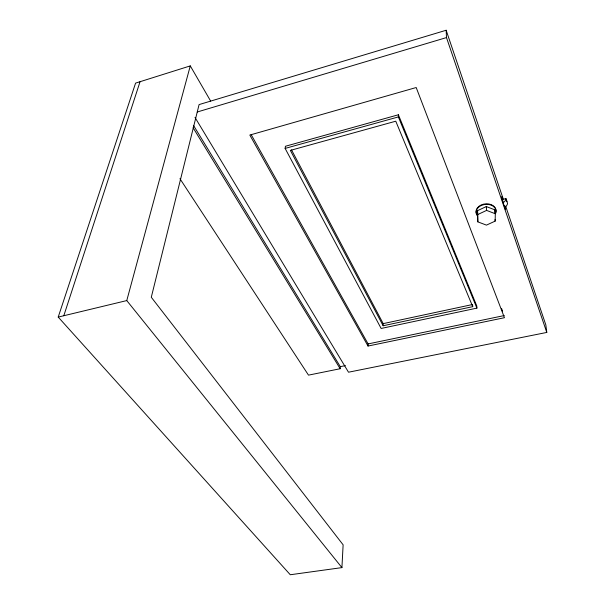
<?xml version="1.0" encoding="UTF-8"?>
<svg xmlns="http://www.w3.org/2000/svg" width="605" height="605" viewBox="0 0 605 605"><rect width="100%" height="100%" fill="white"/><g stroke="black" fill="none" stroke-linecap="round" stroke-linejoin="round"><path stroke-width="0.91" d="M477.829 221.861L477.564 210.653L486.291 206.547L494.958 209.882L495.298 213.746L495.162 221.112L486.458 225.12L477.829 221.861L477.564 210.653M476.906 308.119L398.362 116.924L398.392 114.776L285.416 146.266L285.121 148.414L381.127 328.462L476.906 308.119L476.778 305.964L398.392 114.776M494.913 212.642L494.958 209.882M472.641 305.223L472.724 306.659L383.147 325.755L383.199 323.622L291.527 149.919M368.014 346.045L249.827 135.059L416.195 87.528L504.457 317.708L368.014 346.045L368.097 343.927L251.135 134.567M210.623 101.027L190.28 65.892L135.581 83.112L58.216 317.08L290.287 574.75L341.923 567.611L343.126 544.825L151.288 297.259L199.083 104.589L446.157 30.25L503.254 199.03M179.935 178.694L308.497 375.138L340.161 368.732L340.29 366.66L193.471 125.379M341.923 567.611L126.77 300.579L190.28 65.892M63.805 315.734L140.057 81.705M477.829 214.51L486.594 210.404L495.298 213.746M197.245 111.993L446.49 37.578L446.157 30.25M285.121 148.414L398.362 116.924M502.785 199.385L505.961 198.614L507.512 203.235A5.732 3.728 -19.9 0 1 504.668 207.258L504.51 205.624M58.216 317.08L126.77 300.579M383.199 323.622L472.596 304.512M368.097 343.927L504.267 315.553M340.29 366.66L345.463 365.609M505.667 206.176L545.846 324.953L546.784 332.432L348.503 372.211L194.999 117.438M193.101 127.746L340.161 368.732M383.147 325.755L290.355 150.395L395.768 121.204L472.724 306.659M501.568 308.497L502.581 311.144M446.49 37.578L546.784 332.432M506.937 201.503L506.544 200.346M505.145 206.509L505.44 209.549L502.309 200.315L501.946 196.527L503.095 202.645A5.755 3.728 -19.9 0 0 505.961 198.614M495.026 219.57L495.162 221.112M486.291 206.547L486.594 210.404M495.616 212.703A10.005 7.336 -6.1 0 0 494.724 207.144L493.151 205.677A10.005 7.336 -6.1 0 0 481.073 205.019A10.005 7.336 -6.1 0 0 476.385 213.55M477.375 215.267A10.005 7.336 -6.1 0 1 476.642 214.147M495.669 213.247A10.005 7.336 -6.1 0 0 494.769 207.689L493.196 206.222A10.005 7.336 -6.1 0 0 480.03 206.146A10.005 7.336 -6.1 0 0 477.413 215.819"/></g></svg>
